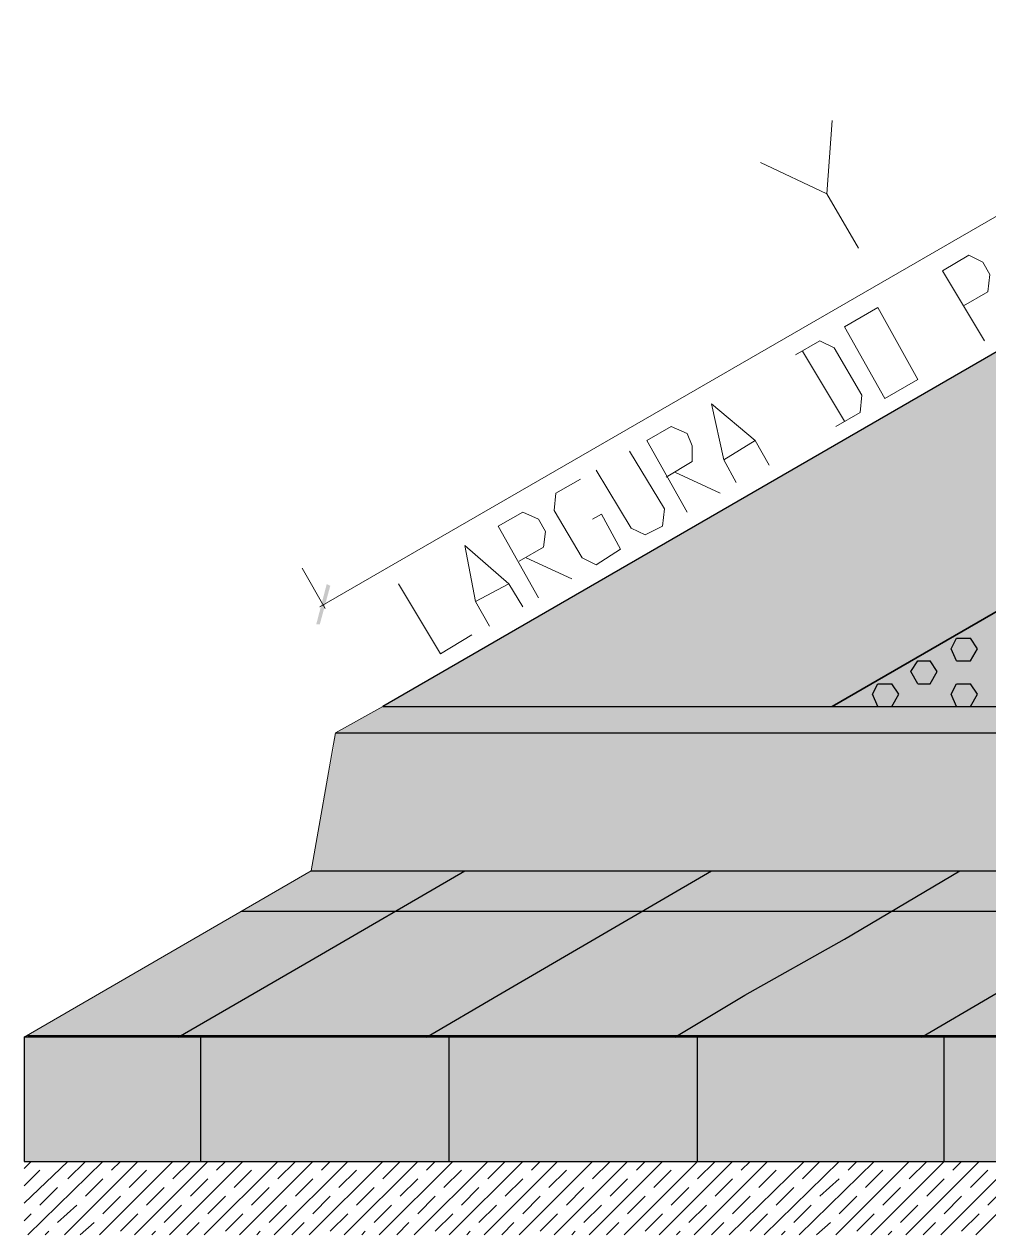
# Model space of a CAD drawing. Header units: feet. Extents: x 203667 to 205527, y 9204857 to 9205156.
# Drawn here: x 203744.597 to 203745.794, y 9204921.285 to 9204922.788 of the extents above; entities that cross this region are included whole.
import ezdxf

# ---------------------------------------------------------------- set-up
doc = ezdxf.new("R2010")
doc.units = ezdxf.units.FT
doc.header["$LTSCALE"] = 0.3
doc.header["$MEASUREMENT"] = 0
doc.layers.add('PDF_0', color=7, linetype='Continuous', true_color=0x929498)
doc.layers.add('PDF_A_Cotas', color=7, linetype='Continuous')
doc.layers.add('PDF_A_Texto', color=7, linetype='Continuous')

msp = doc.modelspace()

# ---------------------------------------------------------------- hatches: boundary and pattern name
at = {"layer": 'PDF_0', "true_color": 0xdfdfdf, "transparency": 33554559}
msp.add_hatch(color=254, dxfattribs=at).paths.add_polyline_path([(203746.8441, 9204922.6596), (203746.286, 9204922.6596), (203745.0417, 9204921.9408), (203745.5998, 9204921.9408)])
at = {"layer": 'PDF_0', "true_color": 0xffff79, "transparency": 33554559}
msp.add_hatch(color=51, dxfattribs=at).paths.add_polyline_path([(203747.1525, 9204922.6596), (203746.8441, 9204922.6596), (203745.5998, 9204921.9408), (203745.9082, 9204921.9408)])
at = {"layer": 'PDF_0', "transparency": 33554559}
msp.add_hatch(color=7, dxfattribs=at).paths.add_polyline_path([(203744.9766, 9204922.0907), (203744.9722, 9204922.0929), (203744.9592, 9204922.0429), (203744.9636, 9204922.0429)])
at = {"layer": 'PDF_0', "true_color": 0xc4c4c4, "transparency": 33554559}
msp.add_hatch(color=9, dxfattribs=at).paths.add_polyline_path([(203752.4641, 9204921.8887), (203750.5249, 9204921.8019), (203748.9875, 9204921.8019), (203747.0483, 9204921.8887), (203745.9082, 9204921.9408), (203745.8192, 9204921.8887), (203745.8496, 9204921.9083), (203745.9082, 9204921.9408), (203745.0417, 9204921.9408), (203744.9831, 9204921.9083), (203744.9809, 9204921.8887), (203744.9549, 9204921.7519), (203744.9527, 9204921.7367), (203754.3816, 9204921.7367), (203754.3816, 9204921.5825), (203754.4707, 9204921.6325), (203754.4707, 9204921.9408), (203753.6042, 9204921.9408)])
at = {"layer": 'PDF_0', "true_color": 0xacacac, "transparency": 33554559}
msp.add_hatch(color=253, dxfattribs=at).paths.add_polyline_path([(203754.3816, 9204921.7367), (203744.9527, 9204921.7367), (203744.918, 9204921.7172), (203744.8029, 9204921.6499), (203744.7963, 9204921.6455), (203744.6856, 9204921.5825), (203744.5966, 9204921.5304), (203754.0277, 9204921.5304), (203754.1145, 9204921.5825), (203754.2253, 9204921.6455)])
at = {"layer": 'PDF_0', "true_color": 0xa3a3a3, "transparency": 33554559}
msp.add_hatch(color=253, dxfattribs=at).paths.add_polyline_path([(203754.3816, 9204921.5825), (203754.3816, 9204921.7367), (203754.1145, 9204921.5825), (203754.0277, 9204921.5304), (203744.5966, 9204921.5304), (203744.5966, 9204921.3762), (203754.0277, 9204921.3762), (203754.2926, 9204921.5304)])

# ---------------------------------------------------------------- linework, layer by layer
at = {"layer": 'PDF_0', "color": 7, "lineweight": 25}
for points in [[(203745.5998, 9204921.9408), (203746.8441, 9204922.6596), (203746.286, 9204922.6596), (203745.0417, 9204921.9408)], [(203745.5998, 9204921.9408), (203746.8441, 9204922.6596)], [(203750.2318, 9204922.5206), (203747.1525, 9204922.6596), (203746.8441, 9204922.6596), (203745.5998, 9204921.9408), (203745.9082, 9204921.9408), (203747.1525, 9204922.6596)], [(203745.0417, 9204921.9408), (203745.9082, 9204921.9408), (203748.9875, 9204921.8019)], [(203744.9831, 9204921.9083), (203745.8496, 9204921.9083), (203746.6639, 9204921.8714), (203747.4761, 9204921.8344), (203748.0841, 9204921.8062), (203748.8984, 9204921.7519)], [(203744.9527, 9204921.7367), (203753.5152, 9204921.7367)], [(203744.8658, 9204921.6868), (203744.9527, 9204921.6868)], [(203744.9527, 9204921.6868), (203745.615, 9204921.6868)], [(203745.615, 9204921.6868), (203746.4359, 9204921.6868)], [(203744.6009, 9204921.5326), (203754.0298, 9204921.5326)]]:
    msp.add_lwpolyline(points, dxfattribs=at)
at = {"layer": 'PDF_0', "lineweight": 25}
for points in [[(203745.7475, 9204922.0125), (203745.754, 9204922.0255)], [(203745.754, 9204922.0255), (203745.7714, 9204922.0255)], [(203745.7801, 9204922.0125), (203745.7714, 9204922.0255)], [(203745.754, 9204921.9973), (203745.7475, 9204922.0125)], [(203745.7714, 9204921.9973), (203745.7801, 9204922.0125)], [(203745.6975, 9204921.9843), (203745.7062, 9204921.9973)], [(203745.7062, 9204921.9973), (203745.7214, 9204921.9973)], [(203745.7301, 9204921.9843), (203745.7214, 9204921.9973)], [(203745.754, 9204921.9973), (203745.7714, 9204921.9973)], [(203745.7062, 9204921.9691), (203745.6975, 9204921.9843)], [(203745.7214, 9204921.9691), (203745.7301, 9204921.9843)], [(203745.6498, 9204921.956), (203745.6563, 9204921.9691)], [(203745.6563, 9204921.9691), (203745.6737, 9204921.9691)], [(203745.6823, 9204921.956), (203745.6737, 9204921.9691)], [(203745.7062, 9204921.9691), (203745.7214, 9204921.9691)], [(203745.7475, 9204921.956), (203745.754, 9204921.9691)], [(203745.754, 9204921.9691), (203745.7714, 9204921.9691)], [(203745.7801, 9204921.956), (203745.7714, 9204921.9691)], [(203745.6563, 9204921.9408), (203745.6498, 9204921.956)], [(203745.6737, 9204921.9408), (203745.6823, 9204921.956)], [(203745.754, 9204921.9408), (203745.7475, 9204921.956)], [(203745.7714, 9204921.9408), (203745.7801, 9204921.956)]]:
    msp.add_lwpolyline(points, dxfattribs=at)
at = {"layer": 'PDF_0', "color": 252, "lineweight": 25, "true_color": 0x858585}
for points in [[(203744.7877, 9204921.5304), (203744.9527, 9204921.626), (203745.1438, 9204921.7367)], [(203745.096, 9204921.5304), (203745.1851, 9204921.5825), (203745.45, 9204921.7367)], [(203745.4044, 9204921.5304), (203745.4912, 9204921.5825), (203745.615, 9204921.652), (203745.7584, 9204921.7367)], [(203745.7106, 9204921.5304), (203745.7996, 9204921.5825), (203746.0667, 9204921.7367)]]:
    msp.add_lwpolyline(points, dxfattribs=at)
at = {"layer": 'PDF_0', "color": 7, "lineweight": 25}
msp.add_lwpolyline([(203754.0277, 9204921.5304), (203744.5966, 9204921.5304), (203744.5966, 9204921.3762), (203754.0277, 9204921.3762)], close=True, dxfattribs=at)
at = {"layer": 'PDF_0', "color": 252, "lineweight": 25, "true_color": 0x868686}
for points in [[(203744.8159, 9204921.3762), (203744.8159, 9204921.5304)], [(203745.1243, 9204921.3762), (203745.1243, 9204921.5304)], [(203745.4326, 9204921.3762), (203745.4326, 9204921.5304)], [(203745.7388, 9204921.3762), (203745.7388, 9204921.5304)]]:
    msp.add_lwpolyline(points, dxfattribs=at)
at = {"layer": 'PDF_0', "color": 45, "lineweight": 5, "true_color": 0xab7f53}
for points in [[(203744.5966, 9204921.3675), (203744.6053, 9204921.3762)], [(203744.5966, 9204921.3241), (203744.6509, 9204921.3762)], [(203744.6009, 9204921.285), (203744.6943, 9204921.3762)], [(203744.6465, 9204921.285), (203744.7377, 9204921.3762)], [(203744.6509, 9204921.3545), (203744.6726, 9204921.3762)], [(203744.6899, 9204921.285), (203744.7811, 9204921.3762)], [(203744.7051, 9204921.3654), (203744.716, 9204921.3762)], [(203744.7334, 9204921.285), (203744.8246, 9204921.3762)], [(203744.7768, 9204921.285), (203744.868, 9204921.3762)], [(203744.7811, 9204921.3545), (203744.8029, 9204921.3762)], [(203744.8202, 9204921.285), (203744.9114, 9204921.3762)], [(203744.8354, 9204921.3654), (203744.8463, 9204921.3762)], [(203744.8637, 9204921.285), (203744.9549, 9204921.3762)], [(203744.9071, 9204921.285), (203744.9983, 9204921.3762)], [(203744.9114, 9204921.3545), (203744.9332, 9204921.3762)], [(203744.9505, 9204921.285), (203745.0417, 9204921.3762)], [(203744.9657, 9204921.3654), (203744.9766, 9204921.3762)], [(203744.994, 9204921.285), (203745.0852, 9204921.3762)], [(203745.0374, 9204921.285), (203745.1286, 9204921.3762)], [(203745.0417, 9204921.3545), (203745.0635, 9204921.3762)], [(203745.0808, 9204921.285), (203745.172, 9204921.3762)], [(203745.096, 9204921.3654), (203745.1069, 9204921.3762)], [(203745.1243, 9204921.285), (203745.2155, 9204921.3762)], [(203745.1677, 9204921.285), (203745.2589, 9204921.3762)], [(203745.172, 9204921.3545), (203745.1937, 9204921.3762)], [(203745.2111, 9204921.285), (203745.3023, 9204921.3762)], [(203745.2263, 9204921.3654), (203745.2372, 9204921.3762)], [(203745.2545, 9204921.285), (203745.3458, 9204921.3762)], [(203745.298, 9204921.285), (203745.3892, 9204921.3762)], [(203745.3023, 9204921.3545), (203745.324, 9204921.3762)], [(203745.3414, 9204921.285), (203745.4326, 9204921.3762)], [(203745.3566, 9204921.3654), (203745.3675, 9204921.3762)], [(203745.3848, 9204921.285), (203745.476, 9204921.3762)], [(203745.4283, 9204921.285), (203745.5195, 9204921.3762)], [(203745.4326, 9204921.3545), (203745.4543, 9204921.3762)], [(203745.4717, 9204921.285), (203745.5651, 9204921.3762)], [(203745.4869, 9204921.3654), (203745.4978, 9204921.3762)], [(203745.5151, 9204921.285), (203745.6085, 9204921.3762)], [(203745.5586, 9204921.285), (203745.6519, 9204921.3762)], [(203745.5629, 9204921.3545), (203745.5846, 9204921.3762)], [(203745.6042, 9204921.285), (203745.6954, 9204921.3762)], [(203745.6194, 9204921.3654), (203745.6302, 9204921.3762)], [(203745.6476, 9204921.285), (203745.7388, 9204921.3762)], [(203745.691, 9204921.285), (203745.7822, 9204921.3762)], [(203745.6954, 9204921.3545), (203745.7171, 9204921.3762)], [(203745.7345, 9204921.285), (203745.8257, 9204921.3762)], [(203745.7497, 9204921.3654), (203745.7605, 9204921.3762)], [(203745.7779, 9204921.285), (203745.8691, 9204921.3762)], [(203744.5966, 9204921.3458), (203744.6161, 9204921.3654)], [(203744.7269, 9204921.3437), (203744.7486, 9204921.3654)], [(203744.8572, 9204921.3437), (203744.8789, 9204921.3654)], [(203744.9874, 9204921.3437), (203745.0092, 9204921.3654)], [(203745.1177, 9204921.3437), (203745.1395, 9204921.3654)], [(203745.248, 9204921.3437), (203745.2697, 9204921.3654)], [(203745.3783, 9204921.3437), (203745.4, 9204921.3654)], [(203745.5086, 9204921.3437), (203745.5303, 9204921.3654)], [(203745.6411, 9204921.3437), (203745.6628, 9204921.3654)], [(203745.7714, 9204921.3437), (203745.7931, 9204921.3654)], [(203744.6161, 9204921.3219), (203744.6378, 9204921.3437)], [(203744.6726, 9204921.3328), (203744.6943, 9204921.3545)], [(203744.7486, 9204921.3219), (203744.7703, 9204921.3437)], [(203744.8029, 9204921.3328), (203744.8246, 9204921.3545)], [(203744.8789, 9204921.3219), (203744.9006, 9204921.3437)], [(203744.9332, 9204921.3328), (203744.9549, 9204921.3545)], [(203745.0092, 9204921.3219), (203745.0309, 9204921.3437)], [(203745.0635, 9204921.3328), (203745.0852, 9204921.3545)], [(203745.1395, 9204921.3219), (203745.1612, 9204921.3437)], [(203745.1937, 9204921.3328), (203745.2155, 9204921.3545)], [(203745.2697, 9204921.3219), (203745.2915, 9204921.3437)], [(203745.324, 9204921.3328), (203745.3458, 9204921.3545)], [(203745.4, 9204921.3219), (203745.4218, 9204921.3437)], [(203745.4543, 9204921.3328), (203745.476, 9204921.3545)], [(203745.5303, 9204921.3219), (203745.5521, 9204921.3437)], [(203745.5846, 9204921.3328), (203745.6085, 9204921.3545)], [(203745.6628, 9204921.3219), (203745.6845, 9204921.3437)], [(203745.7171, 9204921.3328), (203745.7388, 9204921.3545)], [(203745.7931, 9204921.3219), (203745.8148, 9204921.3437)], [(203744.6943, 9204921.3111), (203744.716, 9204921.3328)], [(203744.8246, 9204921.3111), (203744.8463, 9204921.3328)], [(203744.9549, 9204921.3111), (203744.9766, 9204921.3328)], [(203745.0852, 9204921.3111), (203745.1069, 9204921.3328)], [(203745.2155, 9204921.3111), (203745.2372, 9204921.3328)], [(203745.3458, 9204921.3111), (203745.3675, 9204921.3328)], [(203745.476, 9204921.3111), (203745.4978, 9204921.3328)], [(203745.6085, 9204921.3111), (203745.6302, 9204921.3328)], [(203745.7388, 9204921.3111), (203745.7605, 9204921.3328)], [(203744.6378, 9204921.3002), (203744.6617, 9204921.3219)], [(203744.7703, 9204921.3002), (203744.792, 9204921.3219)], [(203744.9006, 9204921.3002), (203744.9223, 9204921.3219)], [(203745.0309, 9204921.3002), (203745.0526, 9204921.3219)], [(203745.1612, 9204921.3002), (203745.1829, 9204921.3219)], [(203745.2915, 9204921.3002), (203745.3132, 9204921.3219)], [(203745.4218, 9204921.3002), (203745.4435, 9204921.3219)], [(203745.5521, 9204921.3002), (203745.5738, 9204921.3219)], [(203745.6845, 9204921.3002), (203745.7062, 9204921.3219)], [(203744.5966, 9204921.3024), (203744.6053, 9204921.3111)], [(203744.6661, 9204921.285), (203744.6834, 9204921.3002)], [(203744.716, 9204921.2894), (203744.7377, 9204921.3111)], [(203744.7985, 9204921.285), (203744.8137, 9204921.3002)], [(203744.8463, 9204921.2894), (203744.868, 9204921.3111)], [(203744.9288, 9204921.285), (203744.944, 9204921.3002)], [(203744.9766, 9204921.2894), (203744.9983, 9204921.3111)], [(203745.0591, 9204921.285), (203745.0743, 9204921.3002)], [(203745.1069, 9204921.2894), (203745.1286, 9204921.3111)], [(203745.1894, 9204921.285), (203745.2046, 9204921.3002)], [(203745.2372, 9204921.2894), (203745.2589, 9204921.3111)], [(203745.3197, 9204921.285), (203745.3349, 9204921.3002)], [(203745.3675, 9204921.2894), (203745.3892, 9204921.3111)], [(203745.45, 9204921.285), (203745.4652, 9204921.3002)], [(203745.4978, 9204921.2894), (203745.5195, 9204921.3111)], [(203745.5803, 9204921.285), (203745.5977, 9204921.3002)], [(203745.6302, 9204921.2894), (203745.6519, 9204921.3111)], [(203745.7127, 9204921.285), (203745.728, 9204921.3002)], [(203745.7605, 9204921.2894), (203745.7822, 9204921.3111)], [(203744.6226, 9204921.285), (203744.627, 9204921.2894)], [(203744.7551, 9204921.285), (203744.7594, 9204921.2894)], [(203744.8854, 9204921.285), (203744.8897, 9204921.2894)], [(203745.0157, 9204921.285), (203745.02, 9204921.2894)], [(203745.146, 9204921.285), (203745.1503, 9204921.2894)], [(203745.2763, 9204921.285), (203745.2806, 9204921.2894)], [(203745.4066, 9204921.285), (203745.4109, 9204921.2894)], [(203745.5369, 9204921.285), (203745.5412, 9204921.2894)], [(203745.6693, 9204921.285), (203745.6737, 9204921.2894)]]:
    msp.add_lwpolyline(points, dxfattribs=at)
at = {"layer": 'PDF_A_Cotas', "lineweight": 0}
for points in [[(203744.9636, 9204922.0646), (203746.2166, 9204922.7878)], [(203744.9701, 9204922.0624), (203744.9418, 9204922.1124)]]:
    msp.add_lwpolyline(points, dxfattribs=at)
at = {"layer": 'PDF_A_Cotas', "lineweight": 5}
for points in [[(203745.5933, 9204922.5771), (203745.5998, 9204922.6683)], [(203745.5108, 9204922.6162), (203745.5933, 9204922.5771), (203745.6324, 9204922.5098)], [(203745.0417, 9204921.9408), (203744.9831, 9204921.9083), (203744.9527, 9204921.7367)]]:
    msp.add_lwpolyline(points, dxfattribs=at)
at = {"layer": 'PDF_A_Cotas', "color": 250, "lineweight": 0, "true_color": 0x3a3a3a}
for points in [[(203744.9527, 9204921.7367), (203744.5966, 9204921.5304)], [(203744.5966, 9204921.5304), (203754.0277, 9204921.5304)], [(203744.5966, 9204921.3762), (203744.5966, 9204921.5304)], [(203754.0277, 9204921.3762), (203744.5966, 9204921.3762)]]:
    msp.add_lwpolyline(points, dxfattribs=at)
at = {"layer": 'PDF_A_Texto', "lineweight": 0}
for points in [[(203745.7888, 9204922.3947), (203745.7366, 9204922.4816), (203745.7692, 9204922.5011), (203745.7866, 9204922.4924), (203745.7953, 9204922.4772), (203745.7931, 9204922.4555), (203745.7627, 9204922.4381)], [(203745.6042, 9204922.2883), (203745.6346, 9204922.3057), (203745.6367, 9204922.3274), (203745.602, 9204922.386), (203745.5846, 9204922.3947), (203745.5542, 9204922.3773)], [(203745.5629, 9204922.3817), (203745.615, 9204922.2948)], [(203745.4804, 9204922.2188), (203745.4652, 9204922.247), (203745.45, 9204922.3165), (203745.5043, 9204922.2709), (203745.5217, 9204922.2405)], [(203745.4196, 9204922.1819), (203745.3696, 9204922.2709), (203745.4, 9204922.2883), (203745.4196, 9204922.2796), (203745.4261, 9204922.2644), (203745.4261, 9204922.2449), (203745.3935, 9204922.2253)], [(203745.4652, 9204922.247), (203745.5043, 9204922.2709)], [(203745.3067, 9204922.234), (203745.3501, 9204922.1623), (203745.3675, 9204922.1537), (203745.3892, 9204922.1645), (203745.3914, 9204922.1862), (203745.3479, 9204922.2579)], [(203745.4044, 9204922.2318), (203745.4608, 9204922.2058)], [(203745.3023, 9204922.1732), (203745.3132, 9204922.1797), (203745.3371, 9204922.1363), (203745.3067, 9204922.1167), (203745.2893, 9204922.1254), (203745.2545, 9204922.1841), (203745.2567, 9204922.2058), (203745.2871, 9204922.2231)], [(203745.235, 9204922.0755), (203745.1851, 9204922.1645), (203745.2155, 9204922.1819), (203745.235, 9204922.1732), (203745.2437, 9204922.158), (203745.2415, 9204922.1385), (203745.2111, 9204922.1211)], [(203745.1742, 9204922.0407), (203745.1568, 9204922.0711), (203745.1438, 9204922.1406), (203745.1981, 9204922.0929), (203745.2155, 9204922.0646)], [(203745.2198, 9204922.1254), (203745.2763, 9204922.0994)], [(203745.0613, 9204922.0929), (203745.1134, 9204922.006), (203745.1525, 9204922.0299)], [(203745.1568, 9204922.0711), (203745.1981, 9204922.0929)]]:
    msp.add_lwpolyline(points, dxfattribs=at)
msp.add_lwpolyline([(203745.665, 9204922.323), (203745.615, 9204922.4121), (203745.6563, 9204922.436), (203745.7062, 9204922.3469)], close=True, dxfattribs=at)

doc.saveas('drawing.dxf')
